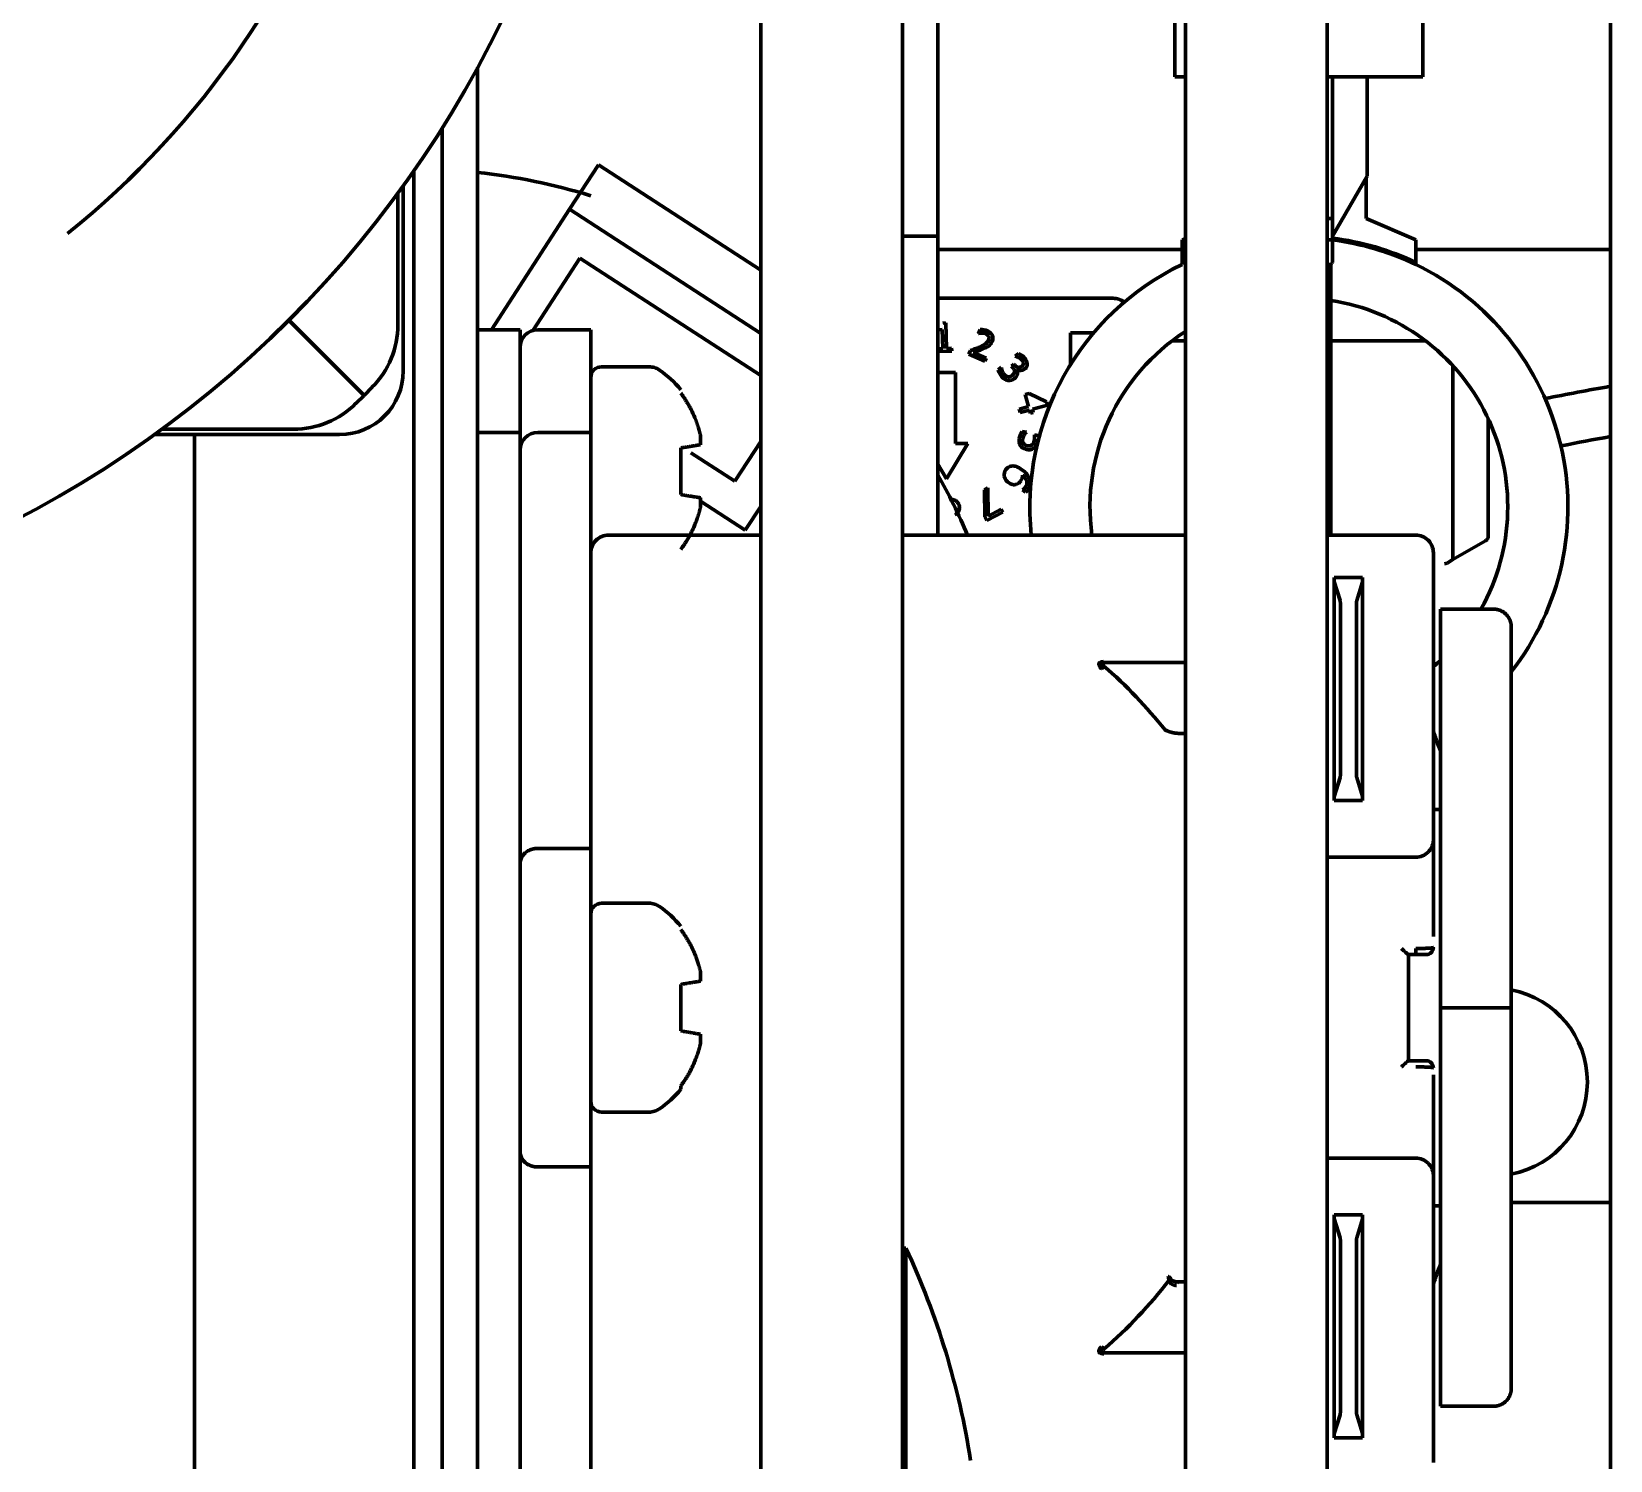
# Model space of a CAD drawing. Header units: inches. Extents: x -3022 to 7311, y 343 to 5680.
# Drawn here: x 2810.32 to 2854.92, y 4522.01 to 4562.38 of the extents above; entities that cross this region are included whole.
import ezdxf

# ---------------------------------------------------------------- set-up
doc = ezdxf.new("R2010")
doc.units = ezdxf.units.IN

msp = doc.modelspace()

# ---------------------------------------------------------------- linework, layer by layer
at = {"linetype": 'Continuous', "lineweight": 70}
for p, q in [((2830.918, 4582.948), (2830.918, 4504.298)), ((2834.918, 4504.298), (2834.918, 4581.131)), ((2842.918, 4578.298), (2842.918, 4504.298)), ((2846.918, 4504.298), (2846.918, 4577.25)), ((2854.918, 4575.84), (2854.918, 4504.298)), ((2835.918, 4564.561), (2835.918, 4557.601)), ((2842.618, 4563.779), (2842.618, 4561.106)), ((2849.618, 4561.106), (2849.618, 4563.779)), ((2822.918, 4504.298), (2822.918, 4561.368)), ((2842.618, 4561.106), (2842.918, 4561.106)), ((2846.968, 4561.106), (2849.618, 4561.106)), ((2847.068, 4561.106), (2847.068, 4557.106)), ((2848.043, 4558.294), (2848.043, 4561.106)), ((2821.918, 4497.348), (2821.918, 4559.657)), ((2825.517, 4557.361), (2826.334, 4558.619)), ((2826.334, 4558.619), (2830.918, 4555.643)), ((2821.118, 4497.348), (2821.118, 4558.448)), ((2847.068, 4556.606), (2848.043, 4558.294)), ((2848.018, 4558.251), (2848.018, 4557.106)), ((2820.668, 4554.1), (2820.668, 4557.818)), ((2820.818, 4552.798), (2820.818, 4558.025)), ((2823.309, 4553.961), (2825.517, 4557.361)), ((2825.517, 4557.361), (2830.918, 4553.854)), ((2835.918, 4557.601), (2835.918, 4556.601)), ((2846.918, 4557.106), (2847.068, 4557.106)), ((2847.068, 4557.106), (2847.068, 4556.502)), ((2849.418, 4556.502), (2848.018, 4557.106)), ((2835.918, 4556.601), (2834.918, 4556.601)), ((2835.918, 4556.601), (2835.918, 4548.155)), ((2842.918, 4556.545), (2842.818, 4556.502)), ((2842.818, 4556.502), (2842.818, 4555.857)), ((2847.068, 4556.502), (2846.918, 4556.502)), ((2847.068, 4556.502), (2847.068, 4555.857)), ((2849.418, 4555.859), (2849.418, 4556.502)), ((2824.491, 4553.945), (2825.811, 4555.978)), ((2825.811, 4555.978), (2830.918, 4552.662)), ((2842.819, 4556.23), (2835.918, 4556.23)), ((2854.919, 4556.23), (2849.419, 4556.23)), ((2842.818, 4555.857), (2842.818, 4555.801)), ((2846.918, 4555.802), (2847.018, 4555.802)), ((2847.018, 4555.802), (2847.018, 4548.156)), ((2849.418, 4555.859), (2849.418, 4555.802)), ((2840.868, 4554.848), (2835.918, 4554.848)), ((2817.588, 4554.228), (2819.003, 4552.814)), ((2817.588, 4554.228), (2819.003, 4552.814)), ((2836.06, 4554.149), (2836.143, 4554.151)), ((2836.166, 4553.431), (2836.143, 4554.151)), ((2824.118, 4553.961), (2822.918, 4553.961)), ((2824.118, 4552.532), (2824.118, 4553.961)), ((2826.118, 4553.961), (2824.618, 4553.961)), ((2826.118, 4552.648), (2826.118, 4553.961)), ((2836.046, 4553.963), (2835.918, 4553.959)), ((2836.063, 4553.427), (2836.046, 4553.963)), ((2837.118, 4553.964), (2837.07, 4553.856)), ((2839.668, 4553.873), (2839.668, 4552.975)), ((2840.323, 4553.873), (2839.668, 4553.873)), ((2842.542, 4553.648), (2842.918, 4553.648)), ((2847.018, 4553.648), (2849.694, 4553.648)), ((2835.918, 4553.423), (2836.063, 4553.427)), ((2835.921, 4553.341), (2835.918, 4553.423)), ((2836.311, 4553.354), (2835.921, 4553.341)), ((2836.166, 4553.431), (2836.308, 4553.435)), ((2836.308, 4553.435), (2836.311, 4553.354)), ((2836.838, 4553.371), (2836.793, 4553.268)), ((2836.793, 4553.268), (2837.244, 4553.069)), ((2837.282, 4553.154), (2836.922, 4553.312)), ((2838.197, 4553.287), (2838.108, 4553.21)), ((2819.71, 4552.106), (2819.003, 4552.814)), ((2819.71, 4552.106), (2819.003, 4552.814)), ((2827.769, 4552.911), (2826.418, 4552.911)), ((2835.918, 4552.748), (2836.418, 4552.748)), ((2836.418, 4552.748), (2836.418, 4550.748)), ((2837.244, 4553.069), (2837.282, 4553.154)), ((2837.711, 4552.899), (2837.625, 4552.825)), ((2838.07, 4552.991), (2838.002, 4552.933)), ((2838.002, 4552.933), (2838.032, 4552.899)), ((2838.093, 4552.964), (2838.07, 4552.991)), ((2850.468, 4552.941), (2850.468, 4547.464)), ((2819.71, 4552.106), (2819.936, 4552.333)), ((2824.118, 4552.532), (2824.118, 4551.056)), ((2826.118, 4552.648), (2826.118, 4551.056)), ((2819.71, 4552.106), (2819.483, 4551.88)), ((2838.499, 4552.161), (2838.39, 4552.132)), ((2838.39, 4552.132), (2838.481, 4551.791)), ((2838.99, 4551.922), (2838.499, 4552.161)), ((2839.015, 4551.827), (2838.99, 4551.922)), ((2838.481, 4551.791), (2838.216, 4551.719)), ((2838.216, 4551.719), (2838.242, 4551.62)), ((2838.242, 4551.62), (2838.508, 4551.691)), ((2838.508, 4551.691), (2838.533, 4551.599)), ((2838.533, 4551.599), (2838.616, 4551.621)), ((2838.591, 4551.713), (2839.015, 4551.827)), ((2838.616, 4551.621), (2838.591, 4551.713)), ((2851.468, 4548.127), (2851.468, 4551.443)), ((2813.791, 4550.998), (2819.018, 4550.998)), ((2817.716, 4551.148), (2813.998, 4551.148)), ((2814.918, 4456.298), (2814.918, 4551.011)), ((2824.118, 4551.056), (2822.918, 4551.056)), ((2824.118, 4551.056), (2824.118, 4539.488)), ((2826.118, 4551.056), (2824.618, 4551.056)), ((2826.118, 4551.056), (2826.118, 4539.306)), ((2838.421, 4551.063), (2838.303, 4551.085)), ((2838.787, 4550.96), (2838.65, 4550.986)), ((2829.218, 4550.961), (2829.218, 4550.711)), ((2830.918, 4550.805), (2830.187, 4549.679)), ((2836.168, 4549.748), (2836.768, 4550.748)), ((2836.418, 4550.748), (2836.768, 4550.748)), ((2838.734, 4550.866), (2838.761, 4550.861)), ((2830.187, 4549.679), (2828.946, 4550.484)), ((2835.918, 4550.165), (2836.168, 4549.748)), ((2829.218, 4549.211), (2829.218, 4548.961)), ((2837.334, 4549.49), (2837.234, 4549.436)), ((2837.249, 4548.673), (2837.234, 4549.436)), ((2837.334, 4549.49), (2837.345, 4548.695)), ((2838.312, 4549.435), (2838.395, 4549.374)), ((2829.218, 4549.115), (2830.481, 4548.295)), ((2830.918, 4548.969), (2830.481, 4548.295)), ((2837.305, 4548.568), (2837.753, 4548.807)), ((2837.709, 4548.89), (2837.345, 4548.695)), ((2837.753, 4548.807), (2837.709, 4548.89)), ((2837.249, 4548.673), (2837.305, 4548.568)), ((2826.618, 4548.156), (2830.918, 4548.156)), ((2834.918, 4548.156), (2842.918, 4548.156)), ((2849.418, 4548.156), (2846.918, 4548.156)), ((2850.468, 4547.464), (2851.393, 4547.998)), ((2849.918, 4539.556), (2849.918, 4547.656)), ((2850.303, 4547.368), (2850.468, 4547.464)), ((2847.118, 4546.935), (2847.118, 4546.956)), ((2847.918, 4546.956), (2847.118, 4546.956)), ((2847.918, 4546.956), (2847.918, 4546.935)), ((2847.118, 4546.84), (2847.118, 4546.935)), ((2847.281, 4546.306), (2847.118, 4546.84)), ((2847.118, 4546.84), (2847.118, 4540.771)), ((2847.918, 4546.84), (2847.755, 4546.306)), ((2847.918, 4546.935), (2847.918, 4546.84)), ((2847.918, 4540.771), (2847.918, 4546.84)), ((2847.294, 4541.435), (2847.294, 4546.176)), ((2847.742, 4546.176), (2847.742, 4541.435)), ((2851.618, 4546.066), (2850.118, 4546.066)), ((2850.118, 4534.806), (2850.118, 4546.066)), ((2852.118, 4545.566), (2852.118, 4534.806)), ((2840.611, 4544.556), (2842.918, 4544.556)), ((2842.918, 4542.556), (2842.727, 4542.556)), ((2847.118, 4540.771), (2847.281, 4541.305)), ((2847.755, 4541.305), (2847.918, 4540.771)), ((2847.118, 4540.676), (2847.118, 4540.771)), ((2847.918, 4540.771), (2847.918, 4540.676)), ((2847.118, 4540.656), (2847.118, 4540.676)), ((2847.118, 4540.656), (2847.918, 4540.656)), ((2847.918, 4540.676), (2847.918, 4540.656)), ((2850.118, 4540.406), (2849.918, 4540.406)), ((2824.118, 4539.488), (2824.118, 4539.14)), ((2849.918, 4539.506), (2849.918, 4539.556)), ((2849.918, 4539.506), (2849.918, 4536.816)), ((2824.118, 4539.14), (2824.118, 4538.745)), ((2824.618, 4539.306), (2826.118, 4539.306)), ((2826.118, 4539.306), (2826.118, 4538.715)), ((2846.918, 4539.056), (2849.418, 4539.056)), ((2824.118, 4538.745), (2824.118, 4530.866)), ((2826.118, 4538.715), (2826.118, 4530.896)), ((2827.769, 4537.756), (2826.418, 4537.756)), ((2849.217, 4536.306), (2849.418, 4536.306)), ((2849.218, 4536.306), (2849.218, 4536.056)), ((2849.418, 4536.355), (2849.418, 4536.306)), ((2829.218, 4535.806), (2829.218, 4535.556)), ((2849.218, 4533.556), (2849.218, 4536.056)), ((2851.618, 4534.806), (2850.118, 4534.806)), ((2850.118, 4523.546), (2850.118, 4534.806)), ((2851.972, 4534.806), (2852.118, 4534.806)), ((2852.118, 4534.806), (2852.118, 4524.046)), ((2829.218, 4534.056), (2829.218, 4533.806)), ((2849.418, 4533.306), (2849.217, 4533.306)), ((2849.218, 4533.556), (2849.218, 4533.306)), ((2849.418, 4533.306), (2849.418, 4533.257)), ((2849.918, 4532.913), (2849.918, 4530.106)), ((2828.659, 4532.599), (2828.659, 4532.502)), ((2826.418, 4531.856), (2827.769, 4531.856)), ((2826.118, 4530.896), (2826.118, 4530.305)), ((2824.118, 4530.866), (2824.118, 4530.471)), ((2824.118, 4530.471), (2824.118, 4530.123)), ((2849.418, 4530.556), (2846.918, 4530.556)), ((2824.118, 4530.123), (2824.118, 4518.556)), ((2826.118, 4530.305), (2824.618, 4530.305)), ((2826.118, 4530.305), (2826.118, 4518.556)), ((2849.918, 4530.055), (2849.918, 4530.106)), ((2849.918, 4521.956), (2849.918, 4530.056)), ((2849.918, 4529.21), (2850.118, 4529.21)), ((2854.919, 4529.298), (2852.119, 4529.298)), ((2847.118, 4528.935), (2847.118, 4528.956)), ((2847.918, 4528.956), (2847.118, 4528.956)), ((2847.118, 4528.84), (2847.118, 4528.935)), ((2847.281, 4528.306), (2847.118, 4528.84)), ((2847.118, 4528.84), (2847.118, 4522.771)), ((2847.918, 4528.84), (2847.755, 4528.306)), ((2847.918, 4528.956), (2847.918, 4528.935)), ((2847.918, 4528.935), (2847.918, 4528.84)), ((2847.918, 4522.771), (2847.918, 4528.84)), ((2835.018, 4528.015), (2834.918, 4528.015)), ((2835.018, 4518.515), (2835.018, 4528.015)), ((2847.294, 4523.435), (2847.294, 4528.176)), ((2847.742, 4528.176), (2847.742, 4523.435)), ((2842.727, 4527.056), (2842.918, 4527.056)), ((2842.918, 4525.056), (2840.611, 4525.056)), ((2840.611, 4525.049), (2840.611, 4525.055)), ((2851.618, 4523.546), (2850.118, 4523.546)), ((2847.118, 4522.771), (2847.281, 4523.305)), ((2847.755, 4523.305), (2847.918, 4522.771)), ((2847.118, 4522.676), (2847.118, 4522.771)), ((2847.118, 4522.656), (2847.118, 4522.676)), ((2847.118, 4522.656), (2847.918, 4522.656)), ((2847.918, 4522.771), (2847.918, 4522.676)), ((2847.918, 4522.676), (2847.918, 4522.656))]:
    msp.add_line(p, q, dxfattribs=at)
msp.add_circle((2795.668, 4576.148), 31, dxfattribs=at)
for centre, radius, start, end in [((2795.668, 4576.148), 24.991, 308.8243, 342.147), ((2821.118, 4541.498), 17, 72.8962, 83.9269), ((2846.121, 4548.955), 7.651, 64.4708, 82.888), ((2846.121, 4548.955), 7.601, 64.2849, 82.8417), ((2846.118, 4548.956), 7.6, 115.7349, 186.0417), ((2846.118, 4548.956), 7.6, 322.1372, 64.2648), ((2840.868, 4554.348), 0.5, 50.8563, 90), ((2846.118, 4548.956), 5.9, 330.6714, 81.2283), ((2818.168, 4554.1), 2.5, 315, 0), ((2824.618, 4553.461), 0.5, 90, 180), ((2837.125, 4553.417), 0.548, 68.5813, 90.7557), ((2846.118, 4548.956), 5.9, 122.8421, 187.7888), ((2837.175, 4553.742), 0.301, 306.0617, 337.9026), ((2837.99, 4552.713), 0.51, 65.5917, 76.7072), ((2819.018, 4552.798), 1.8, 270, 0), ((2826.418, 4552.611), 0.3, 135, 180), ((2826.418, 4552.611), 0.3, 90, 135), ((2827.769, 4552.411), 0.5, 72.5922, 90), ((2827.769, 4552.411), 0.5, 55.1836, 72.5922), ((2826.342, 4550.358), 3, 39.4627, 55.1843), ((2838.12, 4552.963), 0.514, 195.658, 220.7817), ((2817.716, 4553.648), 2.5, 270, 315), ((2824.618, 4550.556), 0.5, 90, 180), ((2838.133, 4550.905), 0.603, 349.3632, 356.2792), ((2821.118, 4541.498), 17, 23.0587, 29.4769), ((2838.033, 4549.862), 0.24, 142.4993, 190.2727), ((2838.178, 4549.666), 0.266, 301.0604, 323.3908), ((2826.618, 4547.656), 0.5, 135, 180), ((2826.618, 4547.656), 0.5, 90, 135), ((2849.418, 4547.656), 0.5, 45, 90), ((2849.418, 4547.656), 0.5, 0, 45), ((2850.228, 4547.498), 0.15, 270, 300), ((2846.118, 4548.956), 5.9, 310.0996, 312.6854), ((2859.346, 4545.742), 9.934, 198.3528, 201.7204), ((2849.418, 4539.556), 0.5, 315, 354.2608), ((2849.418, 4539.556), 0.5, 354.2608, 0), ((2849.418, 4539.556), 0.5, 270, 315), ((2826.418, 4537.456), 0.3, 135, 180), ((2826.418, 4537.456), 0.3, 90, 135), ((2827.769, 4537.256), 0.5, 72.5922, 90), ((2827.769, 4537.256), 0.5, 55.1836, 72.5922), ((2826.342, 4535.203), 3, 39.4627, 55.1843), ((2851.618, 4532.706), 2.65, 280.8795, 79.1216), ((2826.342, 4534.408), 3, 304.8157, 320.5376), ((2826.418, 4532.156), 0.3, 180, 225), ((2826.418, 4532.156), 0.3, 225, 270), ((2827.769, 4532.356), 0.5, 270, 287.4078), ((2827.769, 4532.356), 0.5, 287.4078, 304.8163), ((2849.418, 4530.056), 0.5, 45, 90), ((2849.418, 4530.056), 0.5, 5.7392, 45), ((2849.418, 4530.056), 0.5, 0, 5.7392), ((2814.578, 4518.515), 22.54, 8.933, 24.9276), ((2859.346, 4523.869), 9.934, 158.2796, 161.6472)]:
    msp.add_arc(centre, radius, start, end, dxfattribs=at)
for centre, major_axis, start_param, end_param in [((2872.918, 4518.931), (61, 0), 1.870344, 1.902143), ((2872.918, 4518.112), (60, 0), 1.875506, 1.900025)]:
    msp.add_ellipse(centre, major_axis=major_axis, ratio=0.573576, start_param=start_param, end_param=end_param, dxfattribs=at)
for points, degree in [([(2847.068, 4555.857), (2847.051, 4555.839), (2847.035, 4555.82), (2847.018, 4555.802)], 3), ([(2837.352, 4553.667), (2837.335, 4553.628), (2837.288, 4553.566), (2837.176, 4553.507), (2837.093, 4553.47)], 3), ([(2837.166, 4553.867), (2837.185, 4553.866), (2837.225, 4553.863), (2837.263, 4553.852), (2837.28, 4553.844)], 3), ([(2837.28, 4553.844), (2837.298, 4553.836), (2837.33, 4553.816), (2837.35, 4553.79), (2837.357, 4553.775)], 3), ([(2837.455, 4553.629), (2837.482, 4553.69), (2837.485, 4553.809), (2837.393, 4553.896), (2837.325, 4553.926)], 3), ([(2837.357, 4553.775), (2837.364, 4553.76), (2837.371, 4553.727), (2837.362, 4553.688), (2837.352, 4553.667)], 3), ([(2837.093, 4553.47), (2837.052, 4553.451), (2836.97, 4553.418), (2836.884, 4553.388), (2836.838, 4553.371)], 3), ([(2836.922, 4553.312), (2836.954, 4553.323), (2837.047, 4553.355), (2837.153, 4553.397), (2837.199, 4553.417)], 3), ([(2837.199, 4553.417), (2837.227, 4553.428), (2837.282, 4553.453), (2837.331, 4553.483), (2837.352, 4553.499)], 3), ([(2838.371, 4553.16), (2838.347, 4553.188), (2838.285, 4553.241), (2838.222, 4553.277), (2838.197, 4553.287)], 3), ([(2838.032, 4552.899), (2838.048, 4552.881), (2838.075, 4552.844), (2838.087, 4552.807), (2838.089, 4552.789)], 3), ([(2838.089, 4552.789), (2838.09, 4552.77), (2838.084, 4552.733), (2838.054, 4552.696), (2838.032, 4552.677)], 3), ([(2838.301, 4552.928), (2838.268, 4552.9), (2838.195, 4552.881), (2838.124, 4552.928), (2838.093, 4552.964)], 3), ([(2838.201, 4553.177), (2838.219, 4553.168), (2838.253, 4553.147), (2838.282, 4553.121), (2838.295, 4553.106)], 3), ([(2838.295, 4553.106), (2838.307, 4553.092), (2838.327, 4553.063), (2838.338, 4553.033), (2838.339, 4553.017)], 3), ([(2838.339, 4553.017), (2838.341, 4553.001), (2838.337, 4552.97), (2838.316, 4552.941), (2838.301, 4552.928)], 3), ([(2838.446, 4553.003), (2838.443, 4553.03), (2838.429, 4553.081), (2838.394, 4553.133), (2838.371, 4553.16)], 3), ([(2838.38, 4552.852), (2838.405, 4552.874), (2838.44, 4552.92), (2838.448, 4552.974), (2838.446, 4553.003)], 3), ([(2837.73, 4552.627), (2837.757, 4552.595), (2837.816, 4552.546), (2837.881, 4552.527), (2837.914, 4552.525)], 3), ([(2837.909, 4552.629), (2837.887, 4552.63), (2837.845, 4552.645), (2837.81, 4552.675), (2837.796, 4552.692)], 3), ([(2838.032, 4552.677), (2838.01, 4552.658), (2837.97, 4552.634), (2837.93, 4552.629), (2837.909, 4552.629)], 3), ([(2837.914, 4552.525), (2837.947, 4552.524), (2838.011, 4552.532), (2838.07, 4552.566), (2838.097, 4552.589)], 3), ([(2838.097, 4552.589), (2838.124, 4552.612), (2838.161, 4552.659), (2838.172, 4552.705), (2838.173, 4552.728)], 3), ([(2838.303, 4551.085), (2838.285, 4551.061), (2838.25, 4550.999), (2838.227, 4550.925), (2838.22, 4550.888)], 3), ([(2838.311, 4550.869), (2838.315, 4550.89), (2838.326, 4550.926), (2838.344, 4550.96), (2838.355, 4550.98)], 3), ([(2838.65, 4550.986), (2838.651, 4550.968), (2838.651, 4550.917), (2838.645, 4550.856), (2838.64, 4550.827)], 3), ([(2828.659, 4550.62), (2828.659, 4550.406), (2828.659, 4550.184), (2828.658, 4549.961)], 3), ([(2828.659, 4549.961), (2828.659, 4550.184), (2828.659, 4550.406), (2828.659, 4550.62)], 3), ([(2838.22, 4550.888), (2838.212, 4550.847), (2838.213, 4550.77), (2838.241, 4550.707), (2838.261, 4550.68)], 3), ([(2838.261, 4550.68), (2838.28, 4550.653), (2838.331, 4550.608), (2838.399, 4550.582), (2838.437, 4550.575)], 3), ([(2838.337, 4550.746), (2838.323, 4550.764), (2838.306, 4550.804), (2838.307, 4550.847), (2838.311, 4550.869)], 3), ([(2838.458, 4550.682), (2838.43, 4550.687), (2838.383, 4550.703), (2838.35, 4550.73), (2838.337, 4550.746)], 3), ([(2838.437, 4550.575), (2838.485, 4550.566), (2838.563, 4550.567), (2838.618, 4550.598), (2838.642, 4550.62)], 3), ([(2838.579, 4550.705), (2838.565, 4550.693), (2838.532, 4550.676), (2838.486, 4550.677), (2838.458, 4550.682)], 3), ([(2838.64, 4550.827), (2838.635, 4550.8), (2838.621, 4550.752), (2838.595, 4550.718), (2838.579, 4550.705)], 3), ([(2838.642, 4550.62), (2838.666, 4550.642), (2838.7, 4550.688), (2838.718, 4550.753), (2838.725, 4550.793)], 3), ([(2838.005, 4550.108), (2837.972, 4550.104), (2837.912, 4550.083), (2837.863, 4550.037), (2837.842, 4550.008)], 3), ([(2838.296, 4550.004), (2838.238, 4550.046), (2838.133, 4550.103), (2838.045, 4550.113), (2838.005, 4550.108)], 3), ([(2828.658, 4549.961), (2828.659, 4549.738), (2828.659, 4549.516), (2828.659, 4549.302)], 3), ([(2837.797, 4549.82), (2837.802, 4549.787), (2837.828, 4549.722), (2837.882, 4549.665), (2837.915, 4549.64)], 3), ([(2837.915, 4549.64), (2837.952, 4549.613), (2838.025, 4549.577), (2838.096, 4549.579), (2838.131, 4549.59)], 3), ([(2838.131, 4549.59), (2838.161, 4549.599), (2838.208, 4549.622), (2838.242, 4549.661), (2838.261, 4549.687)], 3), ([(2838.261, 4549.687), (2838.279, 4549.712), (2838.305, 4549.765), (2838.313, 4549.823), (2838.314, 4549.854)], 3), ([(2838.514, 4549.736), (2838.498, 4549.784), (2838.445, 4549.877), (2838.352, 4549.963), (2838.296, 4550.004)], 3), ([(2838.314, 4549.854), (2838.381, 4549.795), (2838.458, 4549.676), (2838.43, 4549.561), (2838.391, 4549.507)], 3), ([(2838.457, 4549.441), (2838.493, 4549.489), (2838.537, 4549.589), (2838.529, 4549.688), (2838.514, 4549.736)], 3), ([(2838.395, 4549.374), (2838.405, 4549.381), (2838.426, 4549.4), (2838.447, 4549.427), (2838.457, 4549.441)], 3), ([(2836.454, 4549.108), (2836.43, 4549.129), (2836.372, 4549.161), (2836.299, 4549.17), (2836.259, 4549.168)], 3), ([(2836.53, 4548.941), (2836.528, 4548.974), (2836.514, 4549.037), (2836.477, 4549.087), (2836.454, 4549.108)], 3), ([(2840.54, 4544.548), (2840.574, 4544.558), (2840.611, 4544.557)], 2), ([(2840.546, 4544.384), (2840.573, 4544.399), (2840.599, 4544.427), (2840.613, 4544.456)], 3), ([(2840.611, 4544.555), (2840.611, 4544.556), (2840.611, 4544.558), (2840.611, 4544.563)], 3), ([(2840.613, 4544.456), (2841.246, 4543.903), (2841.824, 4543.3), (2842.338, 4542.656)], 3), ([(2824.118, 4538.881), (2824.118, 4538.92), (2824.131, 4538.995), (2824.182, 4539.098), (2824.235, 4539.156), (2824.264, 4539.181)], 3), ([(2849.217, 4536.306), (2849.215, 4536.306), (2849.208, 4536.309), (2849.186, 4536.326), (2849.164, 4536.344), (2849.152, 4536.354)], 3), ([(2849.418, 4536.477), (2849.418, 4536.43), (2849.418, 4536.386), (2849.418, 4536.355)], 3), ([(2849.718, 4536.306), (2849.718, 4536.306), (2849.654, 4536.306), (2849.497, 4536.306), (2849.418, 4536.306)], 3), ([(2849.718, 4536.306), (2849.77, 4536.306), (2849.822, 4536.327), (2849.859, 4536.364)], 3), ([(2849.859, 4536.364), (2849.896, 4536.401), (2849.918, 4536.453), (2849.918, 4536.506)], 3), ([(2828.659, 4535.464), (2828.659, 4535.251), (2828.659, 4535.028), (2828.658, 4534.806)], 3), ([(2828.659, 4534.806), (2828.659, 4535.028), (2828.659, 4535.251), (2828.659, 4535.464)], 3), ([(2828.658, 4534.806), (2828.659, 4534.583), (2828.659, 4534.36), (2828.659, 4534.147)], 3), ([(2849.859, 4533.247), (2849.822, 4533.284), (2849.77, 4533.306), (2849.718, 4533.306)], 3), ([(2849.918, 4533.106), (2849.918, 4533.158), (2849.896, 4533.21), (2849.859, 4533.247)], 3), ([(2824.264, 4530.43), (2824.235, 4530.455), (2824.182, 4530.513), (2824.131, 4530.616), (2824.118, 4530.691), (2824.118, 4530.73)], 3), ([(2842.448, 4527.095), (2841.906, 4526.398), (2841.291, 4525.748), (2840.613, 4525.155)], 3), ([(2840.613, 4525.156), (2840.599, 4525.184), (2840.573, 4525.212), (2840.546, 4525.227)], 3), ([(2840.611, 4525.054), (2840.574, 4525.052), (2840.539, 4525.063)], 2)]:
    msp.add_open_spline(points, degree=degree, dxfattribs=at)
for points, degree, knots in [([(2837.07, 4553.856), (2837.072, 4553.857), (2837.084, 4553.859), (2837.116, 4553.865), (2837.15, 4553.867), (2837.166, 4553.867)], 3, [0, 0, 0, 0, 0.110822, 0.555411, 1, 1, 1, 1]), ([(2837.796, 4552.692), (2837.771, 4552.721), (2837.733, 4552.795), (2837.718, 4552.868), (2837.716, 4552.896)], 3, [0, 0, 0, 0, 0.490421, 1, 1, 1, 1]), ([(2838.173, 4552.728), (2838.174, 4552.75), (2838.167, 4552.793), (2838.15, 4552.829), (2838.142, 4552.844), (2838.141, 4552.845)], 3, [0, 0, 0, 0, 0.491948, 0.983896, 1, 1, 1, 1]), ([(2838.147, 4552.849), (2838.18, 4552.823), (2838.263, 4552.796), (2838.347, 4552.824), (2838.38, 4552.852)], 3, [0, 0, 0, 0, 0.503293, 1, 1, 1, 1]), ([(2828.659, 4552.168), (2828.903, 4551.845), (2829.058, 4551.467), (2829.157, 4551.224), (2829.218, 4550.961)], 2, [0, 0, 0, 0.571429, 0.571429, 1, 1, 1]), ([(2838.355, 4550.98), (2838.365, 4550.997), (2838.387, 4551.028), (2838.409, 4551.054), (2838.419, 4551.061), (2838.421, 4551.063)], 3, [0, 0, 0, 0, 0.41711, 0.834219, 1, 1, 1, 1]), ([(2829.218, 4550.711), (2829.162, 4550.702), (2828.915, 4550.661), (2828.659, 4550.62)], 2, [0, 0, 0, 0.4, 1, 1, 1]), ([(2828.659, 4549.302), (2828.903, 4549.262), (2829.157, 4549.221), (2829.218, 4549.211)], 2, [0, 0, 0, 0.571429, 1, 1, 1]), ([(2829.218, 4548.961), (2829.162, 4548.718), (2829.072, 4548.489), (2828.915, 4548.092), (2828.659, 4547.754)], 2, [0, 0, 0, 0.4, 0.4, 1, 1, 1]), ([(2836.402, 4548.728), (2836.446, 4548.752), (2836.512, 4548.815), (2836.532, 4548.897), (2836.53, 4548.941)], 3, [0, 0, 0, 0, 0.502361, 1, 1, 1, 1]), ([(2851.618, 4546.066), (2851.622, 4546.065), (2851.629, 4546.065), (2851.639, 4546.065), (2851.65, 4546.065), (2851.661, 4546.064), (2851.671, 4546.063), (2851.682, 4546.061), (2851.693, 4546.06), (2851.704, 4546.058), (2851.714, 4546.056), (2851.725, 4546.054), (2851.736, 4546.052), (2851.746, 4546.049), (2851.757, 4546.046), (2851.768, 4546.043), (2851.778, 4546.039), (2851.789, 4546.036), (2851.799, 4546.032), (2851.81, 4546.027), (2851.82, 4546.023), (2851.83, 4546.018), (2851.84, 4546.013), (2851.851, 4546.008), (2851.861, 4546.003), (2851.871, 4545.997), (2851.88, 4545.991), (2851.89, 4545.985), (2851.9, 4545.979), (2851.909, 4545.972), (2851.919, 4545.965), (2851.928, 4545.958), (2851.937, 4545.951), (2851.946, 4545.943), (2851.955, 4545.935), (2851.963, 4545.927), (2851.969, 4545.922), (2851.972, 4545.919)], 3, [0, 0, 0, 0, 0.02628, 0.052651, 0.079118, 0.105685, 0.132356, 0.159136, 0.186028, 0.213038, 0.240168, 0.267423, 0.294807, 0.322324, 0.349977, 0.377771, 0.405709, 0.433795, 0.462033, 0.490426, 0.518977, 0.54769, 0.576569, 0.605616, 0.634835, 0.66423, 0.693803, 0.723557, 0.753496, 0.783623, 0.81394, 0.84445, 0.875157, 0.906063, 0.93717, 0.968481, 1, 1, 1, 1]), ([(2851.972, 4545.919), (2851.974, 4545.916), (2851.979, 4545.911), (2851.987, 4545.903), (2851.994, 4545.895), (2852.002, 4545.886), (2852.009, 4545.877), (2852.016, 4545.868), (2852.024, 4545.858), (2852.03, 4545.848), (2852.037, 4545.838), (2852.044, 4545.828), (2852.05, 4545.817), (2852.056, 4545.806), (2852.062, 4545.795), (2852.068, 4545.783), (2852.074, 4545.771), (2852.079, 4545.759), (2852.084, 4545.747), (2852.089, 4545.734), (2852.094, 4545.72), (2852.098, 4545.705), (2852.103, 4545.689), (2852.107, 4545.671), (2852.111, 4545.652), (2852.114, 4545.632), (2852.116, 4545.611), (2852.118, 4545.589), (2852.118, 4545.573), (2852.118, 4545.566)], 3, [0, 0, 0, 0, 0.026903, 0.05425, 0.082045, 0.110287, 0.13898, 0.168123, 0.197718, 0.227768, 0.258272, 0.289232, 0.320649, 0.352525, 0.384859, 0.417654, 0.45091, 0.484628, 0.517164, 0.552561, 0.590821, 0.631943, 0.67593, 0.72278, 0.772494, 0.825073, 0.880517, 0.938826, 1, 1, 1, 1]), ([(2840.546, 4544.384), (2840.54, 4544.389), (2840.528, 4544.4), (2840.507, 4544.422), (2840.484, 4544.451), (2840.468, 4544.484), (2840.466, 4544.506), (2840.467, 4544.514)], 3, [0, 0, 0, 0, 0.137979, 0.275957, 0.551914, 0.827871, 1, 1, 1, 1]), ([(2840.467, 4544.514), (2840.468, 4544.519), (2840.472, 4544.534), (2840.483, 4544.548), (2840.494, 4544.556)], 3, [0, 0, 0, 0, 0.320868, 1, 1, 1, 1]), ([(2840.494, 4544.556), (2840.496, 4544.557), (2840.513, 4544.568), (2840.554, 4544.58), (2840.592, 4544.582), (2840.611, 4544.582)], 3, [0, 0, 0, 0, 0.092416, 0.546208, 1, 1, 1, 1]), ([(2840.613, 4544.456), (2840.607, 4544.458), (2840.595, 4544.464), (2840.573, 4544.475), (2840.547, 4544.489), (2840.523, 4544.508), (2840.512, 4544.529), (2840.528, 4544.546), (2840.567, 4544.554), (2840.596, 4544.556), (2840.611, 4544.556)], 3, [0, 0, 0, 0, 0.071429, 0.142857, 0.285715, 0.428572, 0.571429, 0.714286, 0.857143, 1, 1, 1, 1]), ([(2842.338, 4542.656), (2842.34, 4542.654), (2842.344, 4542.652), (2842.351, 4542.648), (2842.359, 4542.644), (2842.367, 4542.639), (2842.377, 4542.635), (2842.387, 4542.63), (2842.398, 4542.625), (2842.41, 4542.62), (2842.422, 4542.615), (2842.436, 4542.61), (2842.45, 4542.605), (2842.466, 4542.6), (2842.482, 4542.595), (2842.499, 4542.59), (2842.511, 4542.586), (2842.517, 4542.585)], 3, [0, 0, 0, 0, 0.039541, 0.082931, 0.130182, 0.1813, 0.236291, 0.295161, 0.357913, 0.42455, 0.495077, 0.569494, 0.647803, 0.730008, 0.816108, 0.906105, 1, 1, 1, 1]), ([(2842.517, 4542.585), (2842.522, 4542.584), (2842.531, 4542.581), (2842.544, 4542.578), (2842.556, 4542.576), (2842.568, 4542.573), (2842.579, 4542.571), (2842.589, 4542.569), (2842.598, 4542.567), (2842.606, 4542.566), (2842.614, 4542.565), (2842.627, 4542.563), (2842.644, 4542.561), (2842.667, 4542.558), (2842.688, 4542.557), (2842.708, 4542.556), (2842.721, 4542.556), (2842.727, 4542.556)], 3, [0, 0, 0, 0, 0.069711, 0.135216, 0.196515, 0.253609, 0.306497, 0.355179, 0.399657, 0.439929, 0.475997, 0.507859, 0.622793, 0.729449, 0.827849, 0.91802, 1, 1, 1, 1]), ([(2824.264, 4539.181), (2824.267, 4539.183), (2824.272, 4539.187), (2824.279, 4539.193), (2824.287, 4539.199), (2824.294, 4539.205), (2824.302, 4539.21), (2824.31, 4539.215), (2824.318, 4539.221), (2824.326, 4539.226), (2824.335, 4539.231), (2824.343, 4539.235), (2824.351, 4539.24), (2824.36, 4539.244), (2824.369, 4539.249), (2824.377, 4539.253), (2824.386, 4539.257), (2824.395, 4539.261), (2824.404, 4539.264), (2824.413, 4539.268), (2824.422, 4539.271), (2824.431, 4539.274), (2824.44, 4539.277), (2824.449, 4539.28), (2824.458, 4539.283), (2824.468, 4539.286), (2824.477, 4539.288), (2824.486, 4539.29), (2824.496, 4539.292), (2824.505, 4539.294), (2824.514, 4539.296), (2824.524, 4539.298), (2824.533, 4539.299), (2824.543, 4539.301), (2824.552, 4539.302), (2824.562, 4539.303), (2824.571, 4539.304), (2824.58, 4539.304), (2824.59, 4539.305), (2824.599, 4539.305), (2824.609, 4539.306), (2824.615, 4539.306), (2824.618, 4539.306)], 3, [0, 0, 0, 0, 0.027487, 0.05482, 0.082, 0.10903, 0.135911, 0.162645, 0.189233, 0.215679, 0.241983, 0.268147, 0.294175, 0.320067, 0.345826, 0.371455, 0.396954, 0.422328, 0.447577, 0.472705, 0.497713, 0.522604, 0.547381, 0.572046, 0.596602, 0.62105, 0.645395, 0.669639, 0.693784, 0.717833, 0.741789, 0.765654, 0.789433, 0.813126, 0.836739, 0.860273, 0.883731, 0.907117, 0.930434, 0.953685, 0.976872, 1, 1, 1, 1]), ([(2828.659, 4537.012), (2828.903, 4536.69), (2829.058, 4536.312), (2829.157, 4536.068), (2829.218, 4535.806)], 2, [0, 0, 0, 0.571429, 0.571429, 1, 1, 1]), ([(2849.152, 4536.354), (2849.151, 4536.356), (2849.147, 4536.359), (2849.142, 4536.363), (2849.137, 4536.368), (2849.131, 4536.373), (2849.125, 4536.379), (2849.119, 4536.384), (2849.112, 4536.39), (2849.105, 4536.396), (2849.098, 4536.402), (2849.091, 4536.409), (2849.082, 4536.417), (2849.072, 4536.426), (2849.061, 4536.437), (2849.048, 4536.449), (2849.033, 4536.463), (2849.023, 4536.472), (2849.018, 4536.477)], 3, [0, 0, 0, 0, 0.041552, 0.084408, 0.128575, 0.174057, 0.220862, 0.268993, 0.318456, 0.369255, 0.421395, 0.474879, 0.537377, 0.609887, 0.692404, 0.784925, 0.887454, 1, 1, 1, 1]), ([(2849.418, 4536.477), (2849.422, 4536.477), (2849.429, 4536.477), (2849.441, 4536.477), (2849.452, 4536.477), (2849.464, 4536.478), (2849.475, 4536.478), (2849.487, 4536.478), (2849.499, 4536.478), (2849.51, 4536.478), (2849.522, 4536.478), (2849.533, 4536.478), (2849.545, 4536.478), (2849.557, 4536.479), (2849.568, 4536.479), (2849.58, 4536.479), (2849.591, 4536.479), (2849.602, 4536.48), (2849.614, 4536.48), (2849.625, 4536.48), (2849.636, 4536.48), (2849.647, 4536.481), (2849.658, 4536.481), (2849.667, 4536.481), (2849.675, 4536.482), (2849.682, 4536.482), (2849.688, 4536.482), (2849.695, 4536.482), (2849.702, 4536.483), (2849.71, 4536.483), (2849.717, 4536.483), (2849.725, 4536.484), (2849.733, 4536.484), (2849.741, 4536.484), (2849.749, 4536.485), (2849.757, 4536.485), (2849.765, 4536.485), (2849.774, 4536.486), (2849.782, 4536.486), (2849.791, 4536.487), (2849.799, 4536.487), (2849.808, 4536.488), (2849.816, 4536.489), (2849.824, 4536.489), (2849.832, 4536.49), (2849.84, 4536.491), (2849.848, 4536.491), (2849.856, 4536.492), (2849.863, 4536.493), (2849.87, 4536.494), (2849.877, 4536.495), (2849.883, 4536.495), (2849.889, 4536.496), (2849.895, 4536.497), (2849.9, 4536.498), (2849.905, 4536.499), (2849.909, 4536.5), (2849.912, 4536.501), (2849.915, 4536.502), (2849.917, 4536.503), (2849.918, 4536.504), (2849.918, 4536.505), (2849.918, 4536.506)], 3, [0, 0, 0, 0, 0.014519, 0.029103, 0.04375, 0.058462, 0.073238, 0.088079, 0.102984, 0.117953, 0.132987, 0.148086, 0.163249, 0.178476, 0.193768, 0.209126, 0.224547, 0.240034, 0.255586, 0.271202, 0.286884, 0.302631, 0.318443, 0.334319, 0.343453, 0.35304, 0.36308, 0.373572, 0.384517, 0.395916, 0.407767, 0.420071, 0.432828, 0.446038, 0.459701, 0.473818, 0.488387, 0.50341, 0.518886, 0.534815, 0.551197, 0.568033, 0.585321, 0.603064, 0.621259, 0.639908, 0.659011, 0.678567, 0.698577, 0.71904, 0.739957, 0.761327, 0.783152, 0.80543, 0.828162, 0.851348, 0.874988, 0.899082, 0.92363, 0.948633, 0.974089, 1, 1, 1, 1]), ([(2829.218, 4535.556), (2829.162, 4535.546), (2828.915, 4535.506), (2828.659, 4535.464)], 2, [0, 0, 0, 0.4, 1, 1, 1]), ([(2851.618, 4534.806), (2851.622, 4534.806), (2851.629, 4534.806), (2851.639, 4534.806), (2851.65, 4534.806), (2851.661, 4534.806), (2851.671, 4534.806), (2851.682, 4534.806), (2851.693, 4534.806), (2851.704, 4534.806), (2851.714, 4534.806), (2851.725, 4534.806), (2851.736, 4534.806), (2851.746, 4534.806), (2851.757, 4534.806), (2851.768, 4534.806), (2851.778, 4534.806), (2851.789, 4534.806), (2851.799, 4534.806), (2851.81, 4534.806), (2851.82, 4534.806), (2851.83, 4534.806), (2851.84, 4534.806), (2851.851, 4534.806), (2851.861, 4534.806), (2851.871, 4534.806), (2851.88, 4534.806), (2851.89, 4534.806), (2851.9, 4534.806), (2851.909, 4534.806), (2851.919, 4534.806), (2851.928, 4534.806), (2851.937, 4534.806), (2851.946, 4534.806), (2851.955, 4534.806), (2851.963, 4534.806), (2851.969, 4534.806), (2851.972, 4534.806)], 3, [0, 0, 0, 0, 0.02628, 0.052651, 0.079118, 0.105685, 0.132356, 0.159136, 0.186028, 0.213038, 0.240168, 0.267423, 0.294807, 0.322324, 0.349977, 0.377771, 0.405709, 0.433795, 0.462033, 0.490426, 0.518977, 0.54769, 0.576569, 0.605616, 0.634835, 0.66423, 0.693803, 0.723557, 0.753496, 0.783623, 0.81394, 0.84445, 0.875157, 0.906063, 0.93717, 0.968481, 1, 1, 1, 1]), ([(2828.659, 4534.147), (2828.903, 4534.107), (2829.157, 4534.065), (2829.218, 4534.056)], 2, [0, 0, 0, 0.571429, 1, 1, 1]), ([(2829.218, 4533.806), (2829.162, 4533.562), (2829.072, 4533.334), (2828.915, 4532.936), (2828.659, 4532.599)], 2, [0, 0, 0, 0.4, 0.4, 1, 1, 1]), ([(2849.152, 4533.257), (2849.151, 4533.255), (2849.147, 4533.252), (2849.142, 4533.248), (2849.137, 4533.243), (2849.131, 4533.238), (2849.125, 4533.233), (2849.119, 4533.227), (2849.112, 4533.221), (2849.105, 4533.215), (2849.098, 4533.209), (2849.091, 4533.202), (2849.082, 4533.194), (2849.072, 4533.185), (2849.061, 4533.174), (2849.048, 4533.162), (2849.033, 4533.148), (2849.023, 4533.139), (2849.018, 4533.134)], 3, [0, 0, 0, 0, 0.041437, 0.084199, 0.128296, 0.173734, 0.220522, 0.268665, 0.318168, 0.369038, 0.42128, 0.474897, 0.53769, 0.610368, 0.692936, 0.785396, 0.88775, 1, 1, 1, 1]), ([(2849.217, 4533.306), (2849.217, 4533.305), (2849.216, 4533.305), (2849.215, 4533.305), (2849.214, 4533.305), (2849.213, 4533.304), (2849.211, 4533.303), (2849.21, 4533.302), (2849.208, 4533.301), (2849.206, 4533.3), (2849.203, 4533.298), (2849.201, 4533.297), (2849.198, 4533.295), (2849.196, 4533.292), (2849.193, 4533.29), (2849.189, 4533.288), (2849.186, 4533.285), (2849.182, 4533.282), (2849.179, 4533.279), (2849.175, 4533.276), (2849.171, 4533.272), (2849.166, 4533.269), (2849.162, 4533.265), (2849.157, 4533.261), (2849.154, 4533.258), (2849.152, 4533.257)], 3, [0, 0, 0, 0, 0.037503, 0.075347, 0.113565, 0.152191, 0.191257, 0.230795, 0.270834, 0.311404, 0.352532, 0.394245, 0.436568, 0.479527, 0.523145, 0.567443, 0.612444, 0.658168, 0.704634, 0.751862, 0.799867, 0.848668, 0.898281, 0.94872, 1, 1, 1, 1]), ([(2849.418, 4533.306), (2849.497, 4533.306), (2849.653, 4533.306), (2849.718, 4533.306), (2849.718, 4533.306)], 3, [0, 0, 0, 0, 0.501211, 1, 1, 1, 1]), ([(2849.918, 4533.106), (2849.918, 4533.106), (2849.918, 4533.106), (2849.917, 4533.107), (2849.917, 4533.107), (2849.916, 4533.108), (2849.915, 4533.109), (2849.913, 4533.109), (2849.912, 4533.11), (2849.91, 4533.11), (2849.908, 4533.111), (2849.906, 4533.112), (2849.903, 4533.112), (2849.9, 4533.113), (2849.898, 4533.113), (2849.895, 4533.114), (2849.891, 4533.114), (2849.888, 4533.115), (2849.885, 4533.115), (2849.881, 4533.116), (2849.877, 4533.116), (2849.874, 4533.117), (2849.87, 4533.117), (2849.866, 4533.118), (2849.861, 4533.118), (2849.857, 4533.119), (2849.853, 4533.119), (2849.848, 4533.12), (2849.844, 4533.12), (2849.839, 4533.121), (2849.835, 4533.121), (2849.83, 4533.121), (2849.825, 4533.122), (2849.821, 4533.122), (2849.816, 4533.123), (2849.811, 4533.123), (2849.806, 4533.123), (2849.801, 4533.124), (2849.797, 4533.124), (2849.792, 4533.124), (2849.787, 4533.124), (2849.782, 4533.125), (2849.777, 4533.125), (2849.772, 4533.125), (2849.767, 4533.126), (2849.763, 4533.126), (2849.758, 4533.126), (2849.753, 4533.126), (2849.748, 4533.126), (2849.744, 4533.127), (2849.739, 4533.127), (2849.734, 4533.127), (2849.73, 4533.127), (2849.725, 4533.127), (2849.721, 4533.128), (2849.716, 4533.128), (2849.712, 4533.128), (2849.708, 4533.128), (2849.704, 4533.128), (2849.699, 4533.128), (2849.695, 4533.129), (2849.691, 4533.129), (2849.687, 4533.129), (2849.684, 4533.129), (2849.68, 4533.129), (2849.676, 4533.129), (2849.673, 4533.129), (2849.664, 4533.13), (2849.649, 4533.13), (2849.629, 4533.131), (2849.608, 4533.131), (2849.587, 4533.132), (2849.566, 4533.132), (2849.545, 4533.133), (2849.524, 4533.133), (2849.503, 4533.133), (2849.481, 4533.133), (2849.46, 4533.134), (2849.439, 4533.134), (2849.425, 4533.134), (2849.418, 4533.134)], 3, [0, 0, 0, 0, 0.014973, 0.029795, 0.044467, 0.058988, 0.073358, 0.087578, 0.101648, 0.115567, 0.129335, 0.142953, 0.156421, 0.169738, 0.182905, 0.195921, 0.208787, 0.221502, 0.234067, 0.246482, 0.258746, 0.27086, 0.282824, 0.294637, 0.3063, 0.317813, 0.329175, 0.340387, 0.351449, 0.36236, 0.373121, 0.383732, 0.394192, 0.404503, 0.414663, 0.424673, 0.434532, 0.444242, 0.453801, 0.46321, 0.472468, 0.481577, 0.490535, 0.499343, 0.508001, 0.516509, 0.524867, 0.533074, 0.541132, 0.549039, 0.556796, 0.564403, 0.57186, 0.579166, 0.586323, 0.593329, 0.600185, 0.606891, 0.613448, 0.619854, 0.626109, 0.632215, 0.638171, 0.643977, 0.649632, 0.655138, 0.660493, 0.665699, 0.694748, 0.72358, 0.752195, 0.780592, 0.808773, 0.836738, 0.864486, 0.892019, 0.919337, 0.946439, 0.973327, 1, 1, 1, 1]), ([(2824.618, 4530.305), (2824.614, 4530.305), (2824.607, 4530.305), (2824.597, 4530.306), (2824.586, 4530.306), (2824.575, 4530.307), (2824.564, 4530.308), (2824.553, 4530.309), (2824.543, 4530.31), (2824.532, 4530.312), (2824.521, 4530.314), (2824.51, 4530.316), (2824.5, 4530.318), (2824.489, 4530.32), (2824.478, 4530.323), (2824.468, 4530.325), (2824.457, 4530.328), (2824.447, 4530.331), (2824.436, 4530.335), (2824.426, 4530.338), (2824.415, 4530.342), (2824.405, 4530.346), (2824.395, 4530.35), (2824.385, 4530.355), (2824.375, 4530.359), (2824.365, 4530.364), (2824.355, 4530.369), (2824.345, 4530.374), (2824.336, 4530.38), (2824.326, 4530.385), (2824.317, 4530.391), (2824.308, 4530.397), (2824.299, 4530.403), (2824.29, 4530.41), (2824.281, 4530.416), (2824.273, 4530.423), (2824.267, 4530.428), (2824.264, 4530.43)], 3, [0, 0, 0, 0, 0.026436, 0.052952, 0.07955, 0.106237, 0.133017, 0.159894, 0.186873, 0.213959, 0.241155, 0.268467, 0.295898, 0.323453, 0.351135, 0.378949, 0.4069, 0.43499, 0.463224, 0.491605, 0.520138, 0.548826, 0.577672, 0.60668, 0.635854, 0.665197, 0.694712, 0.724402, 0.754271, 0.784321, 0.814556, 0.844979, 0.875591, 0.906397, 0.937399, 0.968599, 1, 1, 1, 1]), ([(2842.448, 4527.095), (2842.448, 4527.096), (2842.448, 4527.098), (2842.448, 4527.103), (2842.447, 4527.108), (2842.446, 4527.116), (2842.444, 4527.123), (2842.443, 4527.131), (2842.441, 4527.138), (2842.44, 4527.146), (2842.439, 4527.155), (2842.437, 4527.165), (2842.435, 4527.177), (2842.432, 4527.189), (2842.43, 4527.201), (2842.429, 4527.209), (2842.428, 4527.212)], 3, [0, 0, 0, 0, 0.022938, 0.057142, 0.10262, 0.15937, 0.227391, 0.285866, 0.346063, 0.408054, 0.471902, 0.573223, 0.676675, 0.782267, 0.890023, 1, 1, 1, 1]), ([(2842.428, 4527.212), (2842.43, 4527.211), (2842.433, 4527.208), (2842.439, 4527.204), (2842.444, 4527.2), (2842.45, 4527.195), (2842.455, 4527.19), (2842.46, 4527.186), (2842.466, 4527.181), (2842.471, 4527.176), (2842.478, 4527.169), (2842.487, 4527.16), (2842.496, 4527.15), (2842.503, 4527.141), (2842.509, 4527.133), (2842.513, 4527.128), (2842.515, 4527.125)], 3, [0, 0, 0, 0, 0.059413, 0.118402, 0.176969, 0.235118, 0.292852, 0.350172, 0.407082, 0.463586, 0.519684, 0.646883, 0.764104, 0.843433, 0.922061, 1, 1, 1, 1]), ([(2842.66, 4526.956), (2842.624, 4526.957), (2842.562, 4526.97), (2842.492, 4527.017), (2842.46, 4527.066), (2842.448, 4527.095)], 3, [0, 0, 0, 0, 0.333354, 0.666707, 1, 1, 1, 1]), ([(2842.53, 4527.109), (2842.532, 4527.108), (2842.535, 4527.105), (2842.54, 4527.102), (2842.546, 4527.098), (2842.551, 4527.095), (2842.558, 4527.091), (2842.564, 4527.088), (2842.571, 4527.085), (2842.578, 4527.082), (2842.586, 4527.079), (2842.594, 4527.076), (2842.602, 4527.073), (2842.61, 4527.071), (2842.619, 4527.068), (2842.628, 4527.066), (2842.638, 4527.064), (2842.648, 4527.062), (2842.658, 4527.06), (2842.669, 4527.059), (2842.68, 4527.058), (2842.691, 4527.057), (2842.703, 4527.056), (2842.715, 4527.056), (2842.723, 4527.056), (2842.727, 4527.056)], 3, [0, 0, 0, 0, 0.028111, 0.057538, 0.088299, 0.120412, 0.153891, 0.188748, 0.224997, 0.262646, 0.301705, 0.342182, 0.384085, 0.42742, 0.472192, 0.518408, 0.566073, 0.615191, 0.665765, 0.7178, 0.7713, 0.826267, 0.882704, 0.940614, 1, 1, 1, 1]), ([(2842.679, 4527.026), (2842.681, 4527.029), (2842.694, 4527.046), (2842.712, 4527.056), (2842.727, 4527.056)], 3, [0, 0, 0, 0, 0.14294, 1, 1, 1, 1]), ([(2840.467, 4525.097), (2840.464, 4525.118), (2840.476, 4525.147), (2840.506, 4525.189), (2840.528, 4525.212), (2840.546, 4525.227)], 3, [0, 0, 0, 0, 0.448018, 0.586013, 1, 1, 1, 1]), ([(2840.493, 4525.055), (2840.493, 4525.056), (2840.482, 4525.063), (2840.471, 4525.078), (2840.468, 4525.092), (2840.467, 4525.097)], 3, [0, 0, 0, 0, 0.039824, 0.678978, 1, 1, 1, 1]), ([(2840.611, 4525.056), (2840.596, 4525.056), (2840.574, 4525.056), (2840.545, 4525.061), (2840.523, 4525.069), (2840.509, 4525.09), (2840.534, 4525.113), (2840.572, 4525.136), (2840.595, 4525.148), (2840.613, 4525.155), (2840.613, 4525.155), (2840.613, 4525.156)], 3, [0, 0, 0, 0, 0.14285, 0.214274, 0.321411, 0.428549, 0.714248, 0.785672, 0.999947, 0.999947, 1, 1, 1, 1]), ([(2840.611, 4525.029), (2840.592, 4525.029), (2840.563, 4525.03), (2840.522, 4525.04), (2840.503, 4525.049), (2840.493, 4525.055)], 3, [0, 0, 0, 0, 0.453871, 0.680806, 1, 1, 1, 1]), ([(2851.972, 4523.692), (2851.974, 4523.695), (2851.979, 4523.7), (2851.987, 4523.708), (2851.994, 4523.716), (2852.002, 4523.725), (2852.009, 4523.734), (2852.016, 4523.743), (2852.024, 4523.753), (2852.03, 4523.763), (2852.037, 4523.773), (2852.044, 4523.783), (2852.05, 4523.794), (2852.056, 4523.805), (2852.062, 4523.816), (2852.068, 4523.828), (2852.074, 4523.84), (2852.079, 4523.852), (2852.084, 4523.864), (2852.089, 4523.877), (2852.094, 4523.891), (2852.098, 4523.906), (2852.103, 4523.923), (2852.107, 4523.94), (2852.111, 4523.959), (2852.114, 4523.979), (2852.116, 4524), (2852.118, 4524.022), (2852.118, 4524.038), (2852.118, 4524.046)], 3, [0, 0, 0, 0, 0.026903, 0.05425, 0.082045, 0.110287, 0.13898, 0.168123, 0.197718, 0.227768, 0.258272, 0.289232, 0.320649, 0.352525, 0.384859, 0.417654, 0.45091, 0.484628, 0.517164, 0.552561, 0.590821, 0.631943, 0.67593, 0.72278, 0.772494, 0.825073, 0.880517, 0.938826, 1, 1, 1, 1]), ([(2851.618, 4523.546), (2851.622, 4523.546), (2851.629, 4523.546), (2851.639, 4523.546), (2851.65, 4523.547), (2851.661, 4523.547), (2851.671, 4523.548), (2851.682, 4523.55), (2851.693, 4523.551), (2851.704, 4523.553), (2851.714, 4523.555), (2851.725, 4523.557), (2851.736, 4523.56), (2851.746, 4523.562), (2851.757, 4523.565), (2851.768, 4523.569), (2851.778, 4523.572), (2851.789, 4523.576), (2851.799, 4523.58), (2851.81, 4523.584), (2851.82, 4523.588), (2851.83, 4523.593), (2851.84, 4523.598), (2851.851, 4523.603), (2851.861, 4523.608), (2851.871, 4523.614), (2851.88, 4523.62), (2851.89, 4523.626), (2851.9, 4523.632), (2851.909, 4523.639), (2851.919, 4523.646), (2851.928, 4523.653), (2851.937, 4523.66), (2851.946, 4523.668), (2851.955, 4523.676), (2851.963, 4523.684), (2851.969, 4523.689), (2851.972, 4523.692)], 3, [0, 0, 0, 0, 0.02628, 0.052651, 0.079118, 0.105685, 0.132356, 0.159136, 0.186028, 0.213038, 0.240168, 0.267423, 0.294807, 0.322324, 0.349977, 0.377771, 0.405709, 0.433795, 0.462033, 0.490426, 0.518977, 0.54769, 0.576569, 0.605616, 0.634835, 0.66423, 0.693803, 0.723557, 0.753496, 0.783623, 0.81394, 0.84445, 0.875157, 0.906063, 0.93717, 0.968481, 1, 1, 1, 1])]:
    msp.add_open_spline(points, degree=degree, knots=knots, dxfattribs=at)
for points, weights in [([(2851.393, 4547.998), (2851.468, 4548.041), (2851.468, 4548.127)], [1, 0.866025403785, 1]), ([(2847.294, 4546.176), (2847.294, 4546.263), (2847.281, 4546.306)], [1, 0.866025403785, 1]), ([(2847.755, 4546.306), (2847.742, 4546.263), (2847.742, 4546.176)], [1, 0.866025403785, 1]), ([(2847.281, 4541.305), (2847.294, 4541.348), (2847.294, 4541.435)], [1, 0.866025403784, 1]), ([(2847.742, 4541.435), (2847.742, 4541.348), (2847.755, 4541.305)], [1, 0.866025403785, 1]), ([(2847.294, 4528.176), (2847.294, 4528.263), (2847.281, 4528.306)], [1, 0.866025403784, 1]), ([(2847.755, 4528.306), (2847.742, 4528.263), (2847.742, 4528.176)], [1, 0.866025403784, 1]), ([(2847.281, 4523.305), (2847.294, 4523.348), (2847.294, 4523.435)], [1, 0.866025403785, 1]), ([(2847.742, 4523.435), (2847.742, 4523.348), (2847.755, 4523.305)], [1, 0.866025403785, 1])]:
    msp.add_rational_spline(points, weights, degree=2, dxfattribs=at)

doc.saveas('drawing.dxf')
